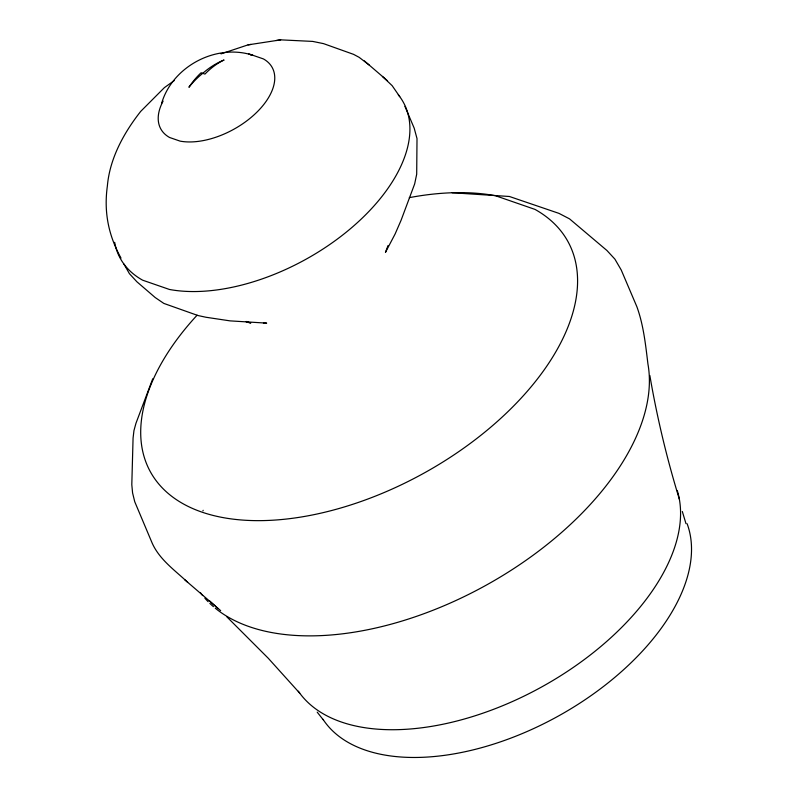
<?xml version="1.0" encoding="UTF-8"?>
<svg xmlns="http://www.w3.org/2000/svg" width="797" height="797" viewBox="0 0 797 797"><rect width="100%" height="100%" fill="white"/><g stroke="black" fill="none" stroke-linecap="round" stroke-linejoin="round"><path stroke-width="1.2" d="M161.602 103.361C172.481 66.32 216.196 43.257 252.848 55.272A63.601 35.566 -28.9 0 0 250.656 54.923M152.735 378.784L135.958 423.287L133.956 430.599L133.069 438.131L131.804 484.686L132.581 492.915L134.743 501.751L152.157 543.076C159.48 559.564 174.862 570.263 187.634 582.268M388.039 245.526L385.469 252.35L395.103 234.009L401.07 220.311L414.659 183.928L416.692 174.194L417.01 138.588L414.181 128.128L404.916 106.36M202.946 510.847L203.165 510.299M174.304 80.547L164.401 87.62L140.72 111.371C123.844 132.81 109.737 158.414 107.366 186.01C103.769 211.912 108.392 235.264 121.005 258.089M221.028 53.877L248.066 44.861L280.664 39.85L312.723 41.414L323.582 43.646L353.569 54.355L359.148 57.334L369.22 65.045M276.31 40.508L280.664 39.85M248.066 44.861L250.965 44.423M263.448 322.994L266.676 323.134L230.064 320.872L205.915 317.246L197.955 315.522L163.843 303.418L155.226 297.56L136.875 281.759L129.413 273.66L123.953 264.106M452.148 192.744L509.422 196.49L558.976 213.377L569.536 218.866L606.925 250.487L614.895 259.125L621.242 270.024L636.863 306.696C643.548 325.056 645.59 344.802 647.951 364.109A253.705 141.866 -28.9 0 1 489.199 583.494A253.705 141.866 -28.9 0 1 215.3 608.221M246.363 321.998L250.766 323.024L246.253 321.46M248.754 53.867L263.399 58.918A63.601 35.566 -28.9 0 1 256.883 112.188A63.601 35.566 -28.9 0 1 180.112 141.129L169.572 137.482A63.601 35.566 -28.9 0 1 163.086 101.149M220.669 610.651L184.496 579.558M382.43 76.442L392.154 85.668L399.735 96.636M364.378 60.911L387.541 80.826M209.322 600.649L218.039 608.599M226.667 616.649L268.28 658.272L299.732 693.171M317.196 712.139L323.174 719.721M685.988 523.659L682.322 511.495M679.353 499.161C666.89 458.624 657.017 417.299 649.844 375.507M398.281 94.773A161.622 90.38 -28.9 0 1 351.228 228.052A161.622 90.38 -28.9 0 1 169.432 289.46L142.633 280.185A161.622 90.38 -28.9 0 1 114.678 242.328M197.088 315.204A238.413 133.318 -28.9 0 0 202.169 512.202A238.413 133.318 -28.9 0 0 500.197 418.883A238.413 133.318 -28.9 0 0 534.996 209.402L495.465 195.723A238.413 133.318 -28.9 0 0 409.279 197.646M687.114 523.719A207.09 115.804 -28.9 0 1 554.045 718.406A207.09 115.804 -28.9 0 1 323.024 719.332M677.33 490.733A215.24 120.357 -28.9 0 1 535.484 690.302A215.24 120.357 -28.9 0 1 298.337 691.208M213.427 606.647A253.705 141.866 -28.9 0 1 209.84 603.389M208.137 601.705A253.705 141.866 -28.9 0 1 204.899 598.228M202.637 595.538A253.705 141.866 -28.9 0 1 200.505 592.789M189.556 86.305L188.939 87.281L189.656 86.335A72.597 56.826 -60.9 0 1 202.757 73.324A72.577 56.806 -60.9 0 1 222.562 60.612L224.067 60.034L222.702 60.662A71.391 52.861 -70.9 0 0 204.959 74.091L201.103 72.756A71.391 52.861 -70.9 0 0 189.556 86.305"/></g></svg>
